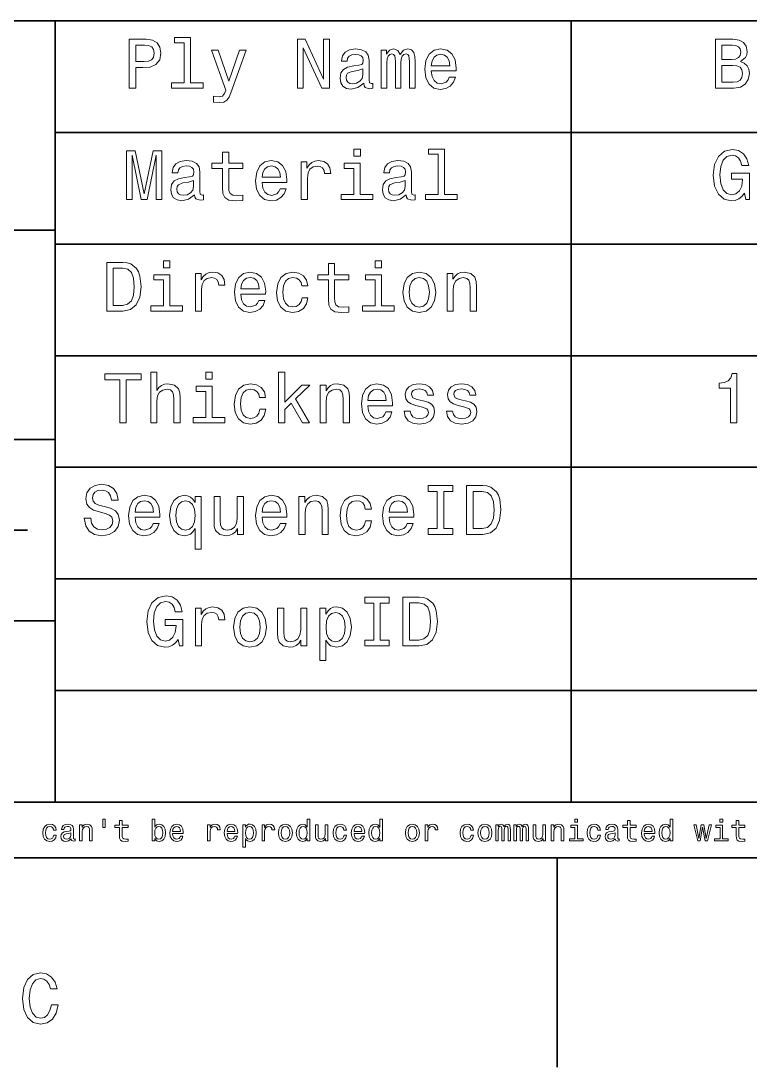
# Model space of a CAD drawing. Extents: x 0 to 1000, y 0 to 400.
# Drawn here: x 832.5 to 884.8, y 5 to 80 of the extents above; entities that cross this region are included whole.
import ezdxf

# ---------------------------------------------------------------- set-up
doc = ezdxf.new("R2010")
doc.units = 0

msp = doc.modelspace()

# ---------------------------------------------------------------- linework, layer by layer
at = {"color": 7, "lineweight": 35}
for p, q in [((790, 80), (980, 80)), ((835, 24), (835, 80)), ((872, 24), (872, 80)), ((835, 72), (955, 72)), ((790, 65), (835, 65)), ((835, 64), (955, 64)), ((835, 56), (955, 56)), ((790, 50), (835, 50)), ((835, 48), (955, 48)), ((812, 43.5), (833, 43.5)), ((835, 40), (955, 40)), ((790, 37), (835, 37)), ((835, 32), (955, 32)), ((790, 24), (955, 24)), ((20, 20), (980, 20)), ((790, 20), (980, 20)), ((871, 20), (871, 5))]:
    msp.add_line(p, q, dxfattribs=at)
at = {"color": 7, "lineweight": 13}
for points in [[(844.248535, 78.438042), (844.248535, 75.5634), (843.335693, 75.5634), (843.335693, 75.190201), (845.600159, 75.190201), (845.600159, 75.5634), (844.692322, 75.5634), (844.692322, 78.811241), (843.552612, 78.811241), (843.552612, 78.438042)], [(840.309814, 75.190201), (840.773743, 75.190201), (840.773743, 76.66787), (841.288147, 76.66787), (841.807617, 76.693085), (842.221191, 76.869598), (842.488464, 77.212532), (842.579224, 77.681557), (842.508606, 78.115273), (842.306885, 78.432999), (841.97406, 78.624641), (841.520142, 78.690201), (840.309814, 78.690201)], [(841.394104, 78.261528), (841.696655, 78.23127), (841.918579, 78.135445), (842.049683, 77.958931), (842.095093, 77.681557), (842.044678, 77.389046), (841.908508, 77.212532), (841.676514, 77.121758), (841.358765, 77.096542), (840.773743, 77.096542), (840.773743, 78.261528)], [(852.368164, 75.190201), (852.786743, 75.190201), (852.786743, 78.059799), (854.128235, 75.190201), (854.667847, 75.190201), (854.667847, 78.690201), (854.244202, 78.690201), (854.244202, 75.820602), (852.917847, 78.690201), (852.368164, 78.690201)], [(884.148438, 77.081413), (884.501465, 77.373917), (884.592224, 77.570602), (884.622498, 77.812683), (884.556946, 78.190918), (884.360229, 78.463257), (884.04248, 78.629684), (883.598694, 78.690201), (882.353027, 78.690201), (882.353027, 75.190201), (883.669312, 75.190201), (884.138306, 75.260803), (884.486328, 75.467575), (884.703186, 75.795387), (884.778809, 76.239189), (884.733459, 76.536743), (884.612366, 76.783859), (884.41571, 76.965416)], [(883.502869, 77.237755), (882.817017, 77.237755), (882.817017, 78.271614), (883.543213, 78.271614), (883.815552, 78.241356), (884.007202, 78.150574), (884.123169, 77.994232), (884.163574, 77.762245), (884.118164, 77.530258), (883.997131, 77.368874), (883.790344, 77.268013)], [(848.222595, 77.898415), (847.445984, 75.669304), (846.684448, 77.898415), (846.200256, 77.898415), (847.229065, 75.038902), (847.138306, 74.786743), (846.997131, 74.615273), (846.760071, 74.559799), (846.351562, 74.610229), (846.351562, 74.181557), (846.780273, 74.141212), (847.087891, 74.181557), (847.304749, 74.307632), (847.46106, 74.524498), (847.597229, 74.842216), (848.696655, 77.898415)], [(857.118835, 75.543228), (857.118835, 75.528099), (857.144104, 75.356628), (857.219727, 75.235588), (857.537476, 75.139771), (857.784546, 75.180115), (857.784546, 75.523056), (857.67865, 75.507927), (857.537476, 75.573486), (857.512207, 75.775215), (857.512207, 77.177231), (857.451721, 77.535301), (857.275208, 77.78746), (856.96759, 77.938759), (856.533875, 77.994232), (856.110229, 77.933716), (855.797546, 77.762245), (855.60083, 77.494957), (855.535278, 77.14193), (855.535278, 77.111671), (855.933716, 77.111671), (855.968994, 77.323486), (856.079956, 77.474785), (856.261536, 77.565559), (856.518738, 77.600861), (856.765869, 77.575645), (856.942383, 77.5), (857.048279, 77.368874), (857.083557, 77.187317), (857.063416, 76.975502), (856.982727, 76.869598), (856.780945, 76.81916), (856.40271, 76.778816), (855.968994, 76.688042), (855.661377, 76.526657), (855.479797, 76.274498), (855.424316, 75.901299), (855.474792, 75.568443), (855.631104, 75.321327), (855.883301, 75.164986), (856.231262, 75.109512), (856.700256, 75.215416)], [(858.369568, 75.190201), (858.778076, 75.190201), (858.778076, 77.000717), (858.803284, 77.273056), (858.878967, 77.469742), (858.994934, 77.585732), (859.14624, 77.631126), (859.267273, 77.590775), (859.347961, 77.489914), (859.388306, 77.318443), (859.403442, 77.091499), (859.403442, 75.190201), (859.786743, 75.190201), (859.786743, 77.000717), (859.811951, 77.268013), (859.887573, 77.464699), (860.008606, 77.585732), (860.159912, 77.631126), (860.280945, 77.590775), (860.361633, 77.489914), (860.412109, 77.091499), (860.412109, 75.190201), (860.820618, 75.190201), (860.820618, 77.061241), (860.795349, 77.44957), (860.714661, 77.747116), (860.553284, 77.928673), (860.291077, 77.994232), (859.983398, 77.893372), (859.746399, 77.600861), (859.559814, 77.888329), (859.247131, 77.994232), (858.959656, 77.893372), (858.762939, 77.610947), (858.762939, 77.898415), (858.369568, 77.898415)], [(861.970459, 76.415703), (863.745667, 76.415703), (863.750732, 76.622475), (863.670044, 77.202446), (863.44812, 77.636169), (863.095093, 77.898415), (862.626099, 77.994232), (862.167114, 77.893372), (861.814087, 77.610947), (861.587158, 77.152016), (861.50647, 76.546829), (861.582153, 75.926514), (861.809082, 75.472618), (862.157043, 75.190201), (862.610962, 75.094383), (863.004333, 75.159943), (863.327087, 75.331413), (863.564087, 75.603745), (863.700256, 75.966858), (863.261536, 75.966858), (863.170715, 75.765129), (863.039612, 75.613831), (862.666443, 75.492798), (862.378967, 75.548271), (862.162109, 75.724785), (862.020874, 76.012245), (861.970459, 76.400574)], [(861.970459, 76.788902), (862.02594, 77.136887), (862.162109, 77.394089), (862.368896, 77.55043), (862.641174, 77.605904), (862.908508, 77.55043), (863.115234, 77.394089), (863.241333, 77.136887), (863.286743, 76.788902)], [(857.06842, 76.138329), (857.007935, 75.876083), (856.846558, 75.674347), (856.604431, 75.543228), (856.306885, 75.497841), (856.115234, 75.523056), (855.979126, 75.603745), (855.893372, 75.744957), (855.868164, 75.941643), (855.888306, 76.118156), (855.968994, 76.244232), (856.291748, 76.385445), (856.700256, 76.445961), (857.06842, 76.567001)], [(883.613831, 75.608788), (882.817017, 75.608788), (882.817017, 76.814117), (883.56842, 76.814117), (883.886169, 76.778816), (884.113098, 76.672913), (884.249268, 76.491356), (884.294678, 76.229103), (884.249268, 75.951729), (884.123169, 75.760086), (883.911377, 75.644089)], [(840.113098, 67.190201), (840.501404, 67.190201), (840.501404, 70.367432), (841.157043, 67.190201), (841.590759, 67.190201), (842.241333, 70.367432), (842.241333, 67.190201), (842.634705, 67.190201), (842.634705, 70.690201), (842.01947, 70.690201), (841.373901, 67.603745), (840.733398, 70.690201), (840.113098, 70.690201)], [(846.997131, 69.429398), (846.997131, 68.072769), (847.027344, 67.634003), (847.168579, 67.331413), (847.450989, 67.1549), (847.930115, 67.094383), (848.45459, 67.119598), (848.45459, 67.502884), (848.071289, 67.472618), (847.723328, 67.51297), (847.536743, 67.639046), (847.456055, 67.850861), (847.440918, 68.148415), (847.440918, 69.429398), (848.45459, 69.429398), (848.45459, 69.807632), (847.440918, 69.807632), (847.440918, 70.599426), (846.997131, 70.599426), (846.997131, 69.807632), (846.23053, 69.807632), (846.23053, 69.429398)], [(856.881836, 70.811241), (856.412842, 70.811241), (856.412842, 70.306915), (856.881836, 70.306915)], [(862.464661, 70.438042), (862.464661, 67.5634), (861.55188, 67.5634), (861.55188, 67.190201), (863.816284, 67.190201), (863.816284, 67.5634), (862.908508, 67.5634), (862.908508, 70.811241), (861.768738, 70.811241), (861.768738, 70.438042)], [(884.440918, 67.659218), (884.526672, 67.190201), (884.778809, 67.190201), (884.778809, 69.081413), (883.502869, 69.081413), (883.502869, 68.65274), (884.289612, 68.65274), (884.289612, 68.622475), (884.229126, 68.158501), (884.067749, 67.815559), (883.820618, 67.598701), (883.512939, 67.528099), (883.170044, 67.618874), (882.90271, 67.891212), (882.731262, 68.340057), (882.670776, 68.95533), (882.726196, 69.565559), (882.897705, 70.014412), (883.170044, 70.286743), (883.538208, 70.382561), (883.790344, 70.33213), (883.997131, 70.190918), (884.148438, 69.953888), (884.234131, 69.636169), (884.733459, 69.636169), (884.602295, 70.120316), (884.355164, 70.483429), (884.007202, 70.70533), (883.56842, 70.786026), (882.99353, 70.659943), (882.559814, 70.291786), (882.28241, 69.711815), (882.186584, 68.940201), (882.28241, 68.163544), (882.559814, 67.583572), (882.968323, 67.215416), (883.482727, 67.094383), (883.770203, 67.134727), (884.027405, 67.235588), (884.249268, 67.412102)], [(844.974792, 67.543228), (844.974792, 67.528099), (845, 67.356628), (845.075623, 67.235588), (845.393372, 67.139771), (845.640503, 67.180115), (845.640503, 67.523056), (845.534546, 67.507927), (845.393372, 67.573486), (845.368164, 67.775215), (845.368164, 69.177231), (845.307617, 69.535301), (845.131104, 69.78746), (844.823486, 69.938759), (844.389771, 69.994232), (843.966125, 69.933716), (843.653442, 69.762245), (843.456787, 69.494957), (843.391174, 69.14193), (843.391174, 69.111671), (843.789612, 69.111671), (843.82489, 69.323486), (843.935852, 69.474785), (844.117432, 69.565559), (844.374634, 69.600861), (844.621765, 69.575645), (844.798279, 69.5), (844.904175, 69.368874), (844.939453, 69.187317), (844.919312, 68.975502), (844.838623, 68.869598), (844.636902, 68.81916), (844.258606, 68.778816), (843.82489, 68.688042), (843.517273, 68.526657), (843.335693, 68.274498), (843.280273, 67.901299), (843.330688, 67.568443), (843.487, 67.321327), (843.739197, 67.164986), (844.087158, 67.109512), (844.556213, 67.215416)], [(849.826355, 68.415703), (851.601562, 68.415703), (851.606628, 68.622475), (851.52594, 69.202446), (851.304016, 69.636169), (850.950989, 69.898415), (850.481995, 69.994232), (850.023071, 69.893372), (849.670044, 69.610947), (849.443054, 69.152016), (849.362366, 68.546829), (849.438049, 67.926514), (849.664978, 67.472618), (850.012939, 67.190201), (850.466858, 67.094383), (850.860229, 67.159943), (851.182983, 67.331413), (851.420044, 67.603745), (851.556213, 67.966858), (851.117432, 67.966858), (851.026672, 67.765129), (850.895508, 67.613831), (850.522339, 67.492798), (850.234863, 67.548271), (850.018005, 67.724785), (849.87677, 68.012245), (849.826355, 68.400574)], [(852.640503, 67.190201), (853.08429, 67.190201), (853.08429, 68.738472), (853.1297, 69.111671), (853.265869, 69.37896), (853.487732, 69.540344), (853.785278, 69.595818), (854.007202, 69.560516), (854.173645, 69.459656), (854.274475, 69.288185), (854.309814, 69.056198), (854.758606, 69.056198), (854.69812, 69.464699), (854.531677, 69.757202), (854.254333, 69.933716), (853.876099, 69.994232), (853.618835, 69.953888), (853.396973, 69.853027), (853.200256, 69.681557), (853.043945, 69.44957), (853.043945, 69.898415), (852.640503, 69.898415)], [(856.866699, 67.5634), (856.866699, 69.807632), (855.726929, 69.807632), (855.726929, 69.429398), (856.422913, 69.429398), (856.422913, 67.5634), (855.515137, 67.5634), (855.515137, 67.190201), (857.784546, 67.190201), (857.784546, 67.5634)], [(860.154907, 67.543228), (860.154907, 67.528099), (860.180115, 67.356628), (860.255737, 67.235588), (860.573486, 67.139771), (860.820618, 67.180115), (860.820618, 67.523056), (860.714661, 67.507927), (860.573486, 67.573486), (860.548279, 67.775215), (860.548279, 69.177231), (860.487732, 69.535301), (860.311218, 69.78746), (860.003601, 69.938759), (859.569885, 69.994232), (859.14624, 69.933716), (858.833557, 69.762245), (858.636902, 69.494957), (858.571289, 69.14193), (858.571289, 69.111671), (858.969727, 69.111671), (859.005005, 69.323486), (859.115967, 69.474785), (859.297546, 69.565559), (859.554749, 69.600861), (859.80188, 69.575645), (859.978394, 69.5), (860.08429, 69.368874), (860.119568, 69.187317), (860.099426, 68.975502), (860.018738, 68.869598), (859.817017, 68.81916), (859.438721, 68.778816), (859.005005, 68.688042), (858.697388, 68.526657), (858.515869, 68.274498), (858.460388, 67.901299), (858.510803, 67.568443), (858.667114, 67.321327), (858.919312, 67.164986), (859.267273, 67.109512), (859.736328, 67.215416)], [(849.826355, 68.788902), (849.881836, 69.136887), (850.018005, 69.394089), (850.224792, 69.55043), (850.497131, 69.605904), (850.764404, 69.55043), (850.971191, 69.394089), (851.097229, 69.136887), (851.142639, 68.788902)], [(844.924316, 68.138329), (844.863831, 67.876083), (844.702454, 67.674347), (844.460388, 67.543228), (844.162842, 67.497841), (843.971191, 67.523056), (843.835022, 67.603745), (843.749268, 67.744957), (843.72406, 67.941643), (843.744202, 68.118156), (843.82489, 68.244232), (844.147705, 68.385445), (844.556213, 68.445961), (844.924316, 68.567001)], [(860.104431, 68.138329), (860.043945, 67.876083), (859.882568, 67.674347), (859.640503, 67.543228), (859.342957, 67.497841), (859.151306, 67.523056), (859.015137, 67.603745), (858.929382, 67.744957), (858.904175, 67.941643), (858.924316, 68.118156), (859.005005, 68.244232), (859.32782, 68.385445), (859.736328, 68.445961), (860.104431, 68.567001)], [(839.85083, 62.690201), (838.685852, 62.690201), (838.685852, 59.190201), (839.85083, 59.190201), (840.400574, 59.301151), (840.809082, 59.63905), (841.061218, 60.188759), (841.152039, 60.940201), (841.07135, 61.706772), (840.970459, 62.009365), (840.829224, 62.251442), (840.420715, 62.57925), (840.153442, 62.659943)], [(839.815552, 62.271614), (840.198853, 62.195965), (840.46106, 61.963978), (840.617432, 61.55043), (840.667847, 60.940201), (840.612366, 60.350143), (840.456055, 59.9366), (840.188782, 59.68948), (839.815552, 59.608788), (839.154907, 59.608788), (839.154907, 62.271614)], [(843.219727, 62.811237), (842.750732, 62.811237), (842.750732, 62.306915), (843.219727, 62.306915)], [(854.587158, 61.429394), (854.587158, 60.072765), (854.617432, 59.634007), (854.758667, 59.331409), (855.041077, 59.1549), (855.520142, 59.094379), (856.044678, 59.119595), (856.044678, 59.50288), (855.661377, 59.472622), (855.313416, 59.512966), (855.12677, 59.63905), (855.046082, 59.850864), (855.031006, 60.148415), (855.031006, 61.429394), (856.044678, 61.429394), (856.044678, 61.807636), (855.031006, 61.807636), (855.031006, 62.599422), (854.587158, 62.599422), (854.587158, 61.807636), (853.820618, 61.807636), (853.820618, 61.429394)], [(858.399841, 62.811237), (857.930847, 62.811237), (857.930847, 62.306915), (858.399841, 62.306915)], [(843.20459, 59.5634), (843.20459, 61.807636), (842.064819, 61.807636), (842.064819, 61.429394), (842.760803, 61.429394), (842.760803, 59.5634), (841.853027, 59.5634), (841.853027, 59.190201), (844.122498, 59.190201), (844.122498, 59.5634)], [(845.050415, 59.190201), (845.494202, 59.190201), (845.494202, 60.738472), (845.539612, 61.111671), (845.675781, 61.37896), (845.897705, 61.540344), (846.195251, 61.595821), (846.417114, 61.560516), (846.583557, 61.459652), (846.684448, 61.288185), (846.719727, 61.056194), (847.168579, 61.056194), (847.108093, 61.464695), (846.94165, 61.757202), (846.664246, 61.933716), (846.286011, 61.994236), (846.028809, 61.953888), (845.806885, 61.853024), (845.610229, 61.681557), (845.453857, 61.449566), (845.453857, 61.898415), (845.050415, 61.898415)], [(848.30835, 60.415707), (850.083557, 60.415707), (850.088623, 60.622478), (850.007935, 61.20245), (849.786011, 61.636166), (849.432983, 61.898415), (848.963989, 61.994236), (848.505066, 61.893372), (848.152039, 61.61095), (847.925049, 61.152016), (847.84436, 60.546829), (847.920044, 59.926514), (848.146973, 59.472622), (848.494934, 59.190201), (848.948853, 59.094379), (849.342224, 59.159943), (849.664978, 59.331409), (849.902039, 59.603745), (850.038208, 59.966858), (849.599426, 59.966858), (849.508667, 59.765129), (849.377502, 59.613831), (849.004333, 59.492794), (848.716858, 59.548271), (848.5, 59.724785), (848.358765, 60.012245), (848.30835, 60.400574)], [(848.30835, 60.788902), (848.363831, 61.136887), (848.5, 61.394093), (848.706787, 61.55043), (848.979126, 61.605907), (849.246399, 61.55043), (849.453186, 61.394093), (849.579224, 61.136887), (849.624634, 60.788902)], [(852.680847, 61.000721), (853.119568, 61.000721), (853.028809, 61.404179), (852.811951, 61.721901), (852.47406, 61.918587), (852.035278, 61.994236), (851.551147, 61.893372), (851.182983, 61.61095), (850.950989, 61.152016), (850.8703, 60.536743), (850.945984, 59.926514), (851.172913, 59.472622), (851.530945, 59.190201), (852.020142, 59.094379), (852.453857, 59.170029), (852.791809, 59.381844), (853.023743, 59.714695), (853.124634, 60.158501), (852.700989, 60.158501), (852.625366, 59.87608), (852.484131, 59.664265), (852.28241, 59.533142), (852.035278, 59.492794), (851.727661, 59.558357), (851.505737, 59.760086), (851.369568, 60.087894), (851.324219, 60.551872), (851.369568, 61.005764), (851.510803, 61.333572), (851.737732, 61.535301), (852.035278, 61.605907), (852.297546, 61.560516), (852.494202, 61.444523), (852.625366, 61.25288)], [(858.384705, 59.5634), (858.384705, 61.807636), (857.244934, 61.807636), (857.244934, 61.429394), (857.940918, 61.429394), (857.940918, 59.5634), (857.033142, 59.5634), (857.033142, 59.190201), (859.302612, 59.190201), (859.302612, 59.5634)], [(859.932983, 60.541786), (860.013672, 59.926514), (860.245667, 59.472622), (860.613831, 59.190201), (861.108093, 59.094379), (861.597229, 59.190201), (861.965393, 59.467579), (862.197388, 59.921471), (862.283142, 60.541786), (862.197388, 61.157059), (861.965393, 61.615993), (861.597229, 61.893372), (861.108093, 61.994236), (860.613831, 61.893372), (860.245667, 61.61095), (860.013672, 61.157059)], [(860.386902, 60.546829), (860.432251, 61.000721), (860.573486, 61.328529), (860.800415, 61.530258), (861.108093, 61.600864), (861.410645, 61.530258), (861.637573, 61.333572), (861.778809, 61.000721), (861.829224, 60.546829), (861.778809, 60.087894), (861.637573, 59.755043), (861.410645, 59.553314), (861.108093, 59.487751), (860.800415, 59.553314), (860.573486, 59.755043), (860.432251, 60.087894)], [(863.100159, 59.190201), (863.543945, 59.190201), (863.543945, 60.753601), (863.589355, 61.111671), (863.735596, 61.373917), (863.962524, 61.535301), (864.265137, 61.595821), (864.507202, 61.545387), (864.658508, 61.409222), (864.734131, 61.182274), (864.759338, 60.879681), (864.759338, 59.190201), (865.203186, 59.190201), (865.203186, 60.970459), (865.182983, 61.328529), (865.092224, 61.62608), (864.794678, 61.898415), (864.330688, 61.994236), (864.073486, 61.958931), (863.856628, 61.863113), (863.670044, 61.701729), (863.523743, 61.484871), (863.523743, 61.898415), (863.100159, 61.898415)], [(841.847961, 51.190201), (842.291809, 51.190201), (842.291809, 52.753601), (842.337158, 53.111671), (842.483398, 53.373917), (842.710388, 53.535301), (843.012939, 53.595821), (843.255066, 53.545387), (843.406311, 53.409222), (843.481995, 53.182274), (843.507202, 52.879681), (843.507202, 51.190201), (843.950989, 51.190201), (843.950989, 52.970459), (843.930847, 53.328529), (843.840027, 53.62608), (843.54248, 53.898415), (843.078552, 53.994236), (842.826355, 53.958931), (842.609497, 53.863113), (842.427979, 53.711815), (842.291809, 53.505043), (842.291809, 54.811237), (841.847961, 54.811237)], [(846.255737, 54.811237), (845.786743, 54.811237), (845.786743, 54.306915), (846.255737, 54.306915)], [(851.016541, 51.190201), (851.460388, 51.190201), (851.460388, 52.143372), (851.924316, 52.592216), (852.721191, 51.190201), (853.220459, 51.190201), (852.226929, 52.899857), (853.245667, 53.898415), (852.685852, 53.898415), (851.460388, 52.677952), (851.460388, 54.811237), (851.016541, 54.811237)], [(839.623901, 51.190201), (840.087891, 51.190201), (840.087891, 54.266571), (841.146973, 54.266571), (841.146973, 54.690201), (838.559814, 54.690201), (838.559814, 54.266571), (839.623901, 54.266571)], [(883.427246, 51.190201), (883.886169, 51.190201), (883.886169, 54.715416), (883.543213, 54.715416), (883.452454, 54.40778), (883.270874, 54.201008), (882.99353, 54.079971), (882.610229, 54.039623), (882.610229, 53.681557), (883.427246, 53.681557)], [(846.240601, 51.5634), (846.240601, 53.807636), (845.10083, 53.807636), (845.10083, 53.429394), (845.796814, 53.429394), (845.796814, 51.5634), (844.889038, 51.5634), (844.889038, 51.190201), (847.158508, 51.190201), (847.158508, 51.5634)], [(849.644836, 53.000721), (850.083557, 53.000721), (849.992798, 53.404179), (849.77594, 53.721901), (849.438049, 53.918587), (848.999268, 53.994236), (848.515137, 53.893372), (848.146973, 53.61095), (847.914978, 53.152016), (847.83429, 52.536743), (847.909912, 51.926514), (848.136902, 51.472622), (848.494934, 51.190201), (848.984131, 51.094379), (849.417847, 51.170029), (849.755737, 51.381844), (849.987732, 51.714695), (850.088623, 52.158501), (849.664978, 52.158501), (849.589355, 51.87608), (849.44812, 51.664265), (849.246399, 51.533142), (848.999268, 51.492794), (848.69165, 51.558357), (848.469727, 51.760086), (848.333557, 52.087894), (848.288208, 52.551872), (848.333557, 53.005764), (848.474792, 53.333572), (848.701721, 53.535301), (848.999268, 53.605907), (849.261536, 53.560516), (849.458191, 53.444523), (849.589355, 53.25288)], [(853.992065, 51.190201), (854.435852, 51.190201), (854.435852, 52.753601), (854.481262, 53.111671), (854.627502, 53.373917), (854.854492, 53.535301), (855.157043, 53.595821), (855.399109, 53.545387), (855.550415, 53.409222), (855.626099, 53.182274), (855.651306, 52.879681), (855.651306, 51.190201), (856.095093, 51.190201), (856.095093, 52.970459), (856.074951, 53.328529), (855.984131, 53.62608), (855.686584, 53.898415), (855.222595, 53.994236), (854.965393, 53.958931), (854.748535, 53.863113), (854.561951, 53.701729), (854.41571, 53.484871), (854.41571, 53.898415), (853.992065, 53.898415)], [(857.416443, 52.415707), (859.19165, 52.415707), (859.196655, 52.622478), (859.115967, 53.20245), (858.894104, 53.636166), (858.541077, 53.898415), (858.072021, 53.994236), (857.613098, 53.893372), (857.260071, 53.61095), (857.033142, 53.152016), (856.952454, 52.546829), (857.028076, 51.926514), (857.255066, 51.472622), (857.603027, 51.190201), (858.056885, 51.094379), (858.450256, 51.159943), (858.773071, 51.331409), (859.010071, 51.603745), (859.14624, 51.966858), (858.707458, 51.966858), (858.616699, 51.765129), (858.485596, 51.613831), (858.112366, 51.492794), (857.824951, 51.548271), (857.608093, 51.724785), (857.466858, 52.012245), (857.416443, 52.400574)], [(857.416443, 52.788902), (857.471924, 53.136887), (857.608093, 53.394093), (857.814819, 53.55043), (858.087158, 53.605907), (858.354492, 53.55043), (858.561218, 53.394093), (858.687317, 53.136887), (858.732727, 52.788902)], [(861.390503, 52.76873), (860.961792, 52.869595), (860.644104, 52.985588), (860.538208, 53.222622), (860.56842, 53.38905), (860.674316, 53.510086), (860.845825, 53.585735), (861.092957, 53.615993), (861.329956, 53.585735), (861.516541, 53.494957), (861.637573, 53.358788), (861.688049, 53.177231), (862.121765, 53.177231), (862.121765, 53.187321), (862.046082, 53.515129), (861.839355, 53.772335), (861.516541, 53.933716), (861.092957, 53.994236), (860.664246, 53.933716), (860.351562, 53.767288), (860.154907, 53.520172), (860.09436, 53.207493), (860.139771, 52.9049), (860.281006, 52.693081), (860.512939, 52.541786), (860.85083, 52.435879), (861.345093, 52.314842), (861.647705, 52.188759), (861.728394, 52.087894), (861.758667, 51.9366), (861.713257, 51.75), (861.592224, 51.608788), (861.395508, 51.518009), (861.133301, 51.487751), (860.855896, 51.518009), (860.654175, 51.623917), (860.518005, 51.795387), (860.462524, 52.032421), (860.033875, 52.032421), (860.104492, 51.628963), (860.311218, 51.336456), (860.639038, 51.159943), (861.092957, 51.094379), (861.567017, 51.159943), (861.914978, 51.336456), (862.12677, 51.618874), (862.202454, 51.98703), (862.146973, 52.304752), (861.990601, 52.521614), (861.733398, 52.662823)], [(864.426514, 52.76873), (863.997803, 52.869595), (863.680115, 52.985588), (863.574219, 53.222622), (863.604492, 53.38905), (863.710388, 53.510086), (863.881836, 53.585735), (864.128967, 53.615993), (864.365967, 53.585735), (864.552612, 53.494957), (864.673645, 53.358788), (864.72406, 53.177231), (865.157776, 53.177231), (865.157776, 53.187321), (865.082153, 53.515129), (864.875366, 53.772335), (864.552612, 53.933716), (864.128967, 53.994236), (863.700256, 53.933716), (863.387573, 53.767288), (863.190918, 53.520172), (863.130371, 53.207493), (863.175781, 52.9049), (863.317017, 52.693081), (863.549011, 52.541786), (863.886902, 52.435879), (864.381104, 52.314842), (864.683716, 52.188759), (864.764404, 52.087894), (864.794678, 51.9366), (864.749268, 51.75), (864.628235, 51.608788), (864.43158, 51.518009), (864.169312, 51.487751), (863.891907, 51.518009), (863.690186, 51.623917), (863.554016, 51.795387), (863.498535, 52.032421), (863.069885, 52.032421), (863.140503, 51.628963), (863.347229, 51.336456), (863.675049, 51.159943), (864.128967, 51.094379), (864.603027, 51.159943), (864.950989, 51.336456), (865.162842, 51.618874), (865.238464, 51.98703), (865.182983, 52.304752), (865.026672, 52.521614), (864.76947, 52.662823)], [(837.541077, 44.3451), (837.082153, 44.3451), (837.182983, 43.810516), (837.435181, 43.417145), (837.823486, 43.180115), (838.347961, 43.094379), (838.867432, 43.175072), (839.255737, 43.396973), (839.502869, 43.744957), (839.593689, 44.203888), (839.518005, 44.617435), (839.306213, 44.884724), (838.963257, 45.061237), (838.504333, 45.192364), (838.110962, 45.288185), (837.85376, 45.399136), (837.70752, 45.560516), (837.662109, 45.812679), (837.70752, 46.039623), (837.838623, 46.211094), (838.040344, 46.327087), (838.317749, 46.367435), (838.600159, 46.317001), (838.822021, 46.180836), (838.968323, 45.953888), (839.038879, 45.646252), (839.497864, 45.646252), (839.497864, 45.656338), (839.417175, 46.130402), (839.180115, 46.483429), (838.806946, 46.70533), (838.302612, 46.780979), (837.848694, 46.70533), (837.495667, 46.493515), (837.268738, 46.165707), (837.188049, 45.742073), (837.253601, 45.363831), (837.445251, 45.106628), (837.747864, 44.935158), (838.161377, 44.804035), (838.569885, 44.688038), (838.877502, 44.577087), (839.064148, 44.415707), (839.1297, 44.153458), (839.069153, 43.886166), (838.912842, 43.684437), (838.675781, 43.558357), (838.368164, 43.518009), (838.025208, 43.573486), (837.762939, 43.734871), (837.596558, 43.997116)], [(862.394104, 43.613831), (861.748535, 43.613831), (861.748535, 43.190201), (863.503601, 43.190201), (863.503601, 43.613831), (862.858093, 43.613831), (862.858093, 46.266571), (863.503601, 46.266571), (863.503601, 46.690201), (861.748535, 46.690201), (861.748535, 46.266571), (862.394104, 46.266571)], [(865.657043, 46.690201), (864.492065, 46.690201), (864.492065, 43.190201), (865.657043, 43.190201), (866.206787, 43.301151), (866.615295, 43.63905), (866.867432, 44.188759), (866.958191, 44.940201), (866.877502, 45.706772), (866.776672, 46.009365), (866.635437, 46.251442), (866.226929, 46.57925), (865.959656, 46.659943)], [(840.718323, 44.415707), (842.49353, 44.415707), (842.498535, 44.622478), (842.417847, 45.20245), (842.195984, 45.636166), (841.842957, 45.898415), (841.373901, 45.994236), (840.914978, 45.893372), (840.561951, 45.61095), (840.335022, 45.152016), (840.254333, 44.546829), (840.329956, 43.926514), (840.556946, 43.472622), (840.904907, 43.190201), (841.358765, 43.094379), (841.752136, 43.159943), (842.074951, 43.331409), (842.311951, 43.603745), (842.44812, 43.966858), (842.009338, 43.966858), (841.918579, 43.765129), (841.787476, 43.613831), (841.414246, 43.492794), (841.126831, 43.548271), (840.909973, 43.724785), (840.768738, 44.012245), (840.718323, 44.400574)], [(845.030273, 45.479828), (844.873901, 45.706772), (844.697388, 45.868156), (844.490662, 45.958931), (844.253601, 45.994236), (843.824951, 45.893372), (843.492065, 45.61095), (843.275208, 45.157059), (843.199585, 44.546829), (843.275208, 43.931557), (843.492065, 43.477665), (843.824951, 43.190201), (844.253601, 43.094379), (844.490662, 43.124638), (844.692383, 43.210373), (844.868896, 43.366714), (845.030273, 43.603745), (845.030273, 42.141209), (845.47406, 42.141209), (845.47406, 45.898415), (845.030273, 45.898415)], [(848.489929, 45.898415), (848.046082, 45.898415), (848.046082, 44.335014), (847.995667, 43.971901), (847.849426, 43.709652), (847.622498, 43.548271), (847.324951, 43.497837), (847.087891, 43.538185), (846.936584, 43.659222), (846.850891, 43.865993), (846.830688, 44.158501), (846.830688, 45.898415), (846.386902, 45.898415), (846.386902, 44.118156), (846.402039, 43.760086), (846.497864, 43.462536), (846.790344, 43.190201), (847.259338, 43.094379), (847.511536, 43.129681), (847.728394, 43.220459), (847.914978, 43.376801), (848.066284, 43.603745), (848.066284, 43.190201), (848.489929, 43.190201)], [(849.826355, 44.415707), (851.601562, 44.415707), (851.606628, 44.622478), (851.52594, 45.20245), (851.304016, 45.636166), (850.950989, 45.898415), (850.481995, 45.994236), (850.023071, 45.893372), (849.670044, 45.61095), (849.443115, 45.152016), (849.362366, 44.546829), (849.438049, 43.926514), (849.664978, 43.472622), (850.012939, 43.190201), (850.466858, 43.094379), (850.860229, 43.159943), (851.182983, 43.331409), (851.420044, 43.603745), (851.556213, 43.966858), (851.117432, 43.966858), (851.026672, 43.765129), (850.895508, 43.613831), (850.522339, 43.492794), (850.234863, 43.548271), (850.018005, 43.724785), (849.876831, 44.012245), (849.826355, 44.400574)], [(852.47406, 43.190201), (852.917847, 43.190201), (852.917847, 44.753601), (852.963257, 45.111671), (853.109497, 45.373917), (853.336426, 45.535301), (853.639038, 45.595821), (853.881104, 45.545387), (854.03241, 45.409222), (854.108093, 45.182274), (854.133301, 44.879681), (854.133301, 43.190201), (854.577087, 43.190201), (854.577087, 44.970459), (854.556946, 45.328529), (854.466125, 45.62608), (854.168579, 45.898415), (853.70459, 45.994236), (853.447388, 45.958931), (853.23053, 45.863113), (853.043945, 45.701729), (852.897705, 45.484871), (852.897705, 45.898415), (852.47406, 45.898415)], [(857.234863, 45.000721), (857.673645, 45.000721), (857.582825, 45.404179), (857.365967, 45.721901), (857.028076, 45.918587), (856.589355, 45.994236), (856.105164, 45.893372), (855.737061, 45.61095), (855.505066, 45.152016), (855.424377, 44.536743), (855.5, 43.926514), (855.726929, 43.472622), (856.085022, 43.190201), (856.574219, 43.094379), (857.007935, 43.170029), (857.345825, 43.381844), (857.57782, 43.714695), (857.67865, 44.158501), (857.255066, 44.158501), (857.179382, 43.87608), (857.038208, 43.664265), (856.836426, 43.533142), (856.589355, 43.492794), (856.281677, 43.558357), (856.059814, 43.760086), (855.923645, 44.087894), (855.878235, 44.551872), (855.923645, 45.005764), (856.064819, 45.333572), (856.291809, 45.535301), (856.589355, 45.605907), (856.851562, 45.560516), (857.048279, 45.444523), (857.179382, 45.25288)], [(858.934448, 44.415707), (860.709656, 44.415707), (860.714722, 44.622478), (860.634033, 45.20245), (860.412109, 45.636166), (860.059082, 45.898415), (859.590088, 45.994236), (859.131104, 45.893372), (858.778076, 45.61095), (858.551147, 45.152016), (858.470459, 44.546829), (858.546143, 43.926514), (858.773071, 43.472622), (859.121033, 43.190201), (859.574951, 43.094379), (859.968323, 43.159943), (860.291077, 43.331409), (860.528076, 43.603745), (860.664246, 43.966858), (860.225525, 43.966858), (860.134705, 43.765129), (860.003601, 43.613831), (859.630432, 43.492794), (859.342957, 43.548271), (859.126099, 43.724785), (858.984863, 44.012245), (858.934448, 44.400574)], [(865.621765, 46.271614), (866.005066, 46.195965), (866.267273, 45.963978), (866.423645, 45.55043), (866.47406, 44.940201), (866.418579, 44.350143), (866.262268, 43.9366), (865.994934, 43.68948), (865.621765, 43.608788), (864.961121, 43.608788), (864.961121, 46.271614)], [(840.718323, 44.788902), (840.773804, 45.136887), (840.909973, 45.394093), (841.116699, 45.55043), (841.389038, 45.605907), (841.656311, 45.55043), (841.863098, 45.394093), (841.989197, 45.136887), (842.034607, 44.788902)], [(843.653442, 44.546829), (843.698853, 44.995678), (843.840088, 45.323486), (844.05188, 45.525215), (844.329224, 45.595821), (844.621765, 45.525215), (844.843689, 45.328529), (844.974792, 45.000721), (845.025208, 44.546829), (844.974792, 44.087894), (844.843689, 43.760086), (844.621765, 43.558357), (844.329224, 43.492794), (844.05188, 43.558357), (843.840088, 43.760086), (843.698853, 44.092937)], [(849.826355, 44.788902), (849.881836, 45.136887), (850.018005, 45.394093), (850.224792, 45.55043), (850.497131, 45.605907), (850.764404, 45.55043), (850.971191, 45.394093), (851.09729, 45.136887), (851.142639, 44.788902)], [(858.934448, 44.788902), (858.989929, 45.136887), (859.126099, 45.394093), (859.332886, 45.55043), (859.605164, 45.605907), (859.872498, 45.55043), (860.079224, 45.394093), (860.205322, 45.136887), (860.250732, 44.788902)], [(843.814819, 35.659222), (843.900574, 35.190201), (844.15271, 35.190201), (844.15271, 37.081409), (842.87677, 37.081409), (842.87677, 36.652737), (843.663513, 36.652737), (843.663513, 36.622478), (843.603027, 36.158501), (843.44165, 35.815559), (843.194519, 35.598701), (842.886841, 35.528095), (842.543945, 35.618874), (842.276611, 35.891209), (842.105164, 36.340057), (842.044678, 36.95533), (842.100098, 37.565559), (842.271606, 38.014408), (842.543945, 38.286743), (842.912109, 38.382565), (843.164246, 38.33213), (843.371033, 38.190922), (843.522339, 37.953888), (843.608032, 37.636166), (844.107361, 37.636166), (843.976196, 38.120316), (843.729065, 38.483429), (843.381104, 38.70533), (842.942322, 38.786022), (842.367432, 38.659943), (841.933716, 38.291786), (841.656311, 37.711815), (841.560486, 36.940201), (841.656311, 36.163544), (841.933716, 35.583572), (842.342224, 35.215416), (842.856628, 35.094379), (843.144104, 35.134724), (843.401306, 35.235588), (843.623169, 35.412102)], [(857.840027, 35.613831), (857.194519, 35.613831), (857.194519, 35.190201), (858.949524, 35.190201), (858.949524, 35.613831), (858.304016, 35.613831), (858.304016, 38.266571), (858.949524, 38.266571), (858.949524, 38.690201), (857.194519, 38.690201), (857.194519, 38.266571), (857.840027, 38.266571)], [(861.103027, 38.690201), (859.938049, 38.690201), (859.938049, 35.190201), (861.103027, 35.190201), (861.65271, 35.301151), (862.061218, 35.63905), (862.313354, 36.188759), (862.404175, 36.940201), (862.323486, 37.706772), (862.222595, 38.009365), (862.081421, 38.251442), (861.672913, 38.57925), (861.405579, 38.659943)], [(861.067688, 38.271614), (861.450989, 38.195965), (861.713257, 37.963978), (861.869568, 37.55043), (861.919983, 36.940201), (861.864563, 36.350143), (861.708191, 35.9366), (861.440918, 35.68948), (861.067688, 35.608788), (860.407043, 35.608788), (860.407043, 38.271614)], [(845.050415, 35.190201), (845.494202, 35.190201), (845.494202, 36.738472), (845.539612, 37.111671), (845.675781, 37.37896), (845.897705, 37.540344), (846.195251, 37.595821), (846.417114, 37.560516), (846.583557, 37.459652), (846.684448, 37.288185), (846.719727, 37.056194), (847.168579, 37.056194), (847.108032, 37.464695), (846.94165, 37.757202), (846.664246, 37.933716), (846.286011, 37.994236), (846.028809, 37.953888), (845.806885, 37.853024), (845.610229, 37.681557), (845.453857, 37.449566), (845.453857, 37.898415), (845.050415, 37.898415)], [(847.788879, 36.541786), (847.869568, 35.926514), (848.101562, 35.472622), (848.469727, 35.190201), (848.963989, 35.094379), (849.453125, 35.190201), (849.821289, 35.467579), (850.053284, 35.921471), (850.139038, 36.541786), (850.053284, 37.157059), (849.821289, 37.615993), (849.453125, 37.893372), (848.963989, 37.994236), (848.469727, 37.893372), (848.101562, 37.61095), (847.869568, 37.157059)], [(848.242798, 36.546829), (848.288147, 37.000721), (848.429382, 37.328529), (848.656311, 37.530258), (848.963989, 37.600864), (849.266541, 37.530258), (849.493469, 37.333572), (849.634705, 37.000721), (849.68512, 36.546829), (849.634705, 36.087894), (849.493469, 35.755043), (849.266541, 35.553314), (848.963989, 35.487751), (848.656311, 35.553314), (848.429382, 35.755043), (848.288147, 36.087894)], [(853.043945, 37.898415), (852.600098, 37.898415), (852.600098, 36.335014), (852.549683, 35.971901), (852.403442, 35.709652), (852.176514, 35.548271), (851.878967, 35.497837), (851.641907, 35.538185), (851.490601, 35.659222), (851.404907, 35.865993), (851.384705, 36.158501), (851.384705, 37.898415), (850.940918, 37.898415), (850.940918, 36.118156), (850.956055, 35.760086), (851.05188, 35.462536), (851.34436, 35.190201), (851.813354, 35.094379), (852.065552, 35.129681), (852.28241, 35.220459), (852.468994, 35.376801), (852.6203, 35.603745), (852.6203, 35.190201), (853.043945, 35.190201)], [(854.410645, 37.479828), (854.410645, 37.898415), (853.966858, 37.898415), (853.966858, 34.141209), (854.410645, 34.141209), (854.410645, 35.603745), (854.566956, 35.366714), (854.743469, 35.210373), (855.187317, 35.094379), (855.610962, 35.190201), (855.943787, 35.477665), (856.160645, 35.931557), (856.241333, 36.546829), (856.160645, 37.157059), (855.943787, 37.61095), (855.610962, 37.893372), (855.187317, 37.994236), (854.945251, 37.963978), (854.738464, 37.868156), (854.561951, 37.706772)], [(855.111633, 35.492794), (854.814087, 35.558357), (854.597229, 35.760086), (854.46106, 36.087894), (854.41571, 36.546829), (854.46106, 37.000721), (854.597229, 37.328529), (854.814087, 37.525215), (855.111633, 37.595821), (855.383972, 37.525215), (855.60083, 37.323486), (855.737, 36.995678), (855.787476, 36.546829), (855.737, 36.092937), (855.60083, 35.760086), (855.383972, 35.558357)], [(838.420715, 22.768372), (838.420715, 22.180475), (838.565552, 22.180475), (838.565552, 22.768372)], [(839.60083, 22.17399), (839.60083, 21.592579), (839.613831, 21.404537), (839.674316, 21.274855), (839.795349, 21.199207), (840.000732, 21.173269), (840.225464, 21.184076), (840.225464, 21.348343), (840.061218, 21.335373), (839.912109, 21.352665), (839.832092, 21.4067), (839.797546, 21.497478), (839.791077, 21.625), (839.791077, 22.17399), (840.225464, 22.17399), (840.225464, 22.336094), (839.791077, 22.336094), (839.791077, 22.675432), (839.60083, 22.675432), (839.60083, 22.336094), (839.272339, 22.336094), (839.272339, 22.17399)], [(842.127502, 21.393732), (842.268005, 21.227304), (842.460388, 21.173269), (842.641907, 21.214336), (842.786743, 21.337536), (842.877502, 21.534222), (842.912109, 21.795748), (842.877502, 22.057276), (842.784546, 22.251801), (842.641907, 22.372837), (842.460388, 22.416065), (842.270142, 22.359869), (842.192322, 22.290705), (842.127502, 22.197765), (842.127502, 22.766211), (841.937317, 22.766211), (841.937317, 21.214336), (842.127502, 21.214336)], [(853.070557, 21.393732), (853.070557, 21.214336), (853.260803, 21.214336), (853.260803, 22.766211), (853.072754, 22.766211), (853.072754, 22.197765), (852.927917, 22.36203), (852.839294, 22.400936), (852.737732, 22.416065), (852.554016, 22.372837), (852.411377, 22.251801), (852.31842, 22.057276), (852.286011, 21.795748), (852.31842, 21.534222), (852.411377, 21.337536), (852.554016, 21.214336), (852.737732, 21.173269), (852.839294, 21.1884), (852.930115, 21.227304)], [(858.275208, 21.393732), (858.275208, 21.214336), (858.465393, 21.214336), (858.465393, 22.766211), (858.277344, 22.766211), (858.277344, 22.197765), (858.132568, 22.36203), (858.043945, 22.400936), (857.942322, 22.416065), (857.758606, 22.372837), (857.615967, 22.251801), (857.52301, 22.057276), (857.490601, 21.795748), (857.52301, 21.534222), (857.615967, 21.337536), (857.758606, 21.214336), (857.942322, 21.173269), (858.043945, 21.1884), (858.134705, 21.227304)], [(872.462524, 22.766211), (872.261536, 22.766211), (872.261536, 22.550072), (872.462524, 22.550072)], [(876.033142, 22.17399), (876.033142, 21.592579), (876.046143, 21.404537), (876.106628, 21.274855), (876.227661, 21.199207), (876.432983, 21.173269), (876.657776, 21.184076), (876.657776, 21.348343), (876.49353, 21.335373), (876.34436, 21.352665), (876.264404, 21.4067), (876.229858, 21.497478), (876.223328, 21.625), (876.223328, 22.17399), (876.657776, 22.17399), (876.657776, 22.336094), (876.223328, 22.336094), (876.223328, 22.675432), (876.033142, 22.675432), (876.033142, 22.336094), (875.70459, 22.336094), (875.70459, 22.17399)], [(879.093689, 21.393732), (879.093689, 21.214336), (879.283875, 21.214336), (879.283875, 22.766211), (879.095825, 22.766211), (879.095825, 22.197765), (878.95105, 22.36203), (878.862427, 22.400936), (878.760803, 22.416065), (878.577087, 22.372837), (878.434448, 22.251801), (878.341492, 22.057276), (878.309082, 21.795748), (878.341492, 21.534222), (878.434448, 21.337536), (878.577087, 21.214336), (878.760803, 21.173269), (878.862427, 21.1884), (878.953186, 21.227304)], [(882.871765, 22.766211), (882.670776, 22.766211), (882.670776, 22.550072), (882.871765, 22.550072)], [(883.840088, 22.17399), (883.840088, 21.592579), (883.853027, 21.404537), (883.913574, 21.274855), (884.034607, 21.199207), (884.239929, 21.173269), (884.464722, 21.184076), (884.464722, 21.348343), (884.300476, 21.335373), (884.151306, 21.352665), (884.07135, 21.4067), (884.036743, 21.497478), (884.030273, 21.625), (884.030273, 22.17399), (884.464722, 22.17399), (884.464722, 22.336094), (884.030273, 22.336094), (884.030273, 22.675432), (883.840088, 22.675432), (883.840088, 22.336094), (883.511536, 22.336094), (883.511536, 22.17399)], [(834.880371, 21.990273), (835.06842, 21.990273), (835.029541, 22.163183), (834.936584, 22.299351), (834.791748, 22.383644), (834.60376, 22.416065), (834.39624, 22.372837), (834.238464, 22.251801), (834.139038, 22.055115), (834.104492, 21.791426), (834.136902, 21.529898), (834.234131, 21.335373), (834.387573, 21.214336), (834.597229, 21.173269), (834.783142, 21.20569), (834.927979, 21.296469), (835.027344, 21.439119), (835.070618, 21.629322), (834.889038, 21.629322), (834.856628, 21.508284), (834.796082, 21.417507), (834.709656, 21.361311), (834.60376, 21.344019), (834.471924, 21.372118), (834.37677, 21.458572), (834.31842, 21.599062), (834.299011, 21.797911), (834.31842, 21.992434), (834.378967, 22.132925), (834.476196, 22.219379), (834.60376, 22.24964), (834.716125, 22.230186), (834.800415, 22.180475), (834.856628, 22.098343)], [(836.131836, 21.365633), (836.131836, 21.35915), (836.142639, 21.285662), (836.175049, 21.233789), (836.311218, 21.192722), (836.417114, 21.210014), (836.417114, 21.356987), (836.371765, 21.350504), (836.311218, 21.378601), (836.300415, 21.465057), (836.300415, 22.065922), (836.274475, 22.219379), (836.198853, 22.32745), (836.067017, 22.39229), (835.881104, 22.416065), (835.699585, 22.390129), (835.565552, 22.316643), (835.481262, 22.202089), (835.453186, 22.050793), (835.453186, 22.037823), (835.623901, 22.037823), (835.639038, 22.128601), (835.686584, 22.193443), (835.764404, 22.232347), (835.874634, 22.247478), (835.98053, 22.236671), (836.056213, 22.20425), (836.101562, 22.148054), (836.116699, 22.070244), (836.108032, 21.979465), (836.073486, 21.934076), (835.987, 21.912464), (835.824951, 21.895172), (835.639038, 21.856268), (835.507202, 21.787104), (835.429382, 21.679033), (835.40564, 21.519091), (835.427246, 21.37644), (835.494202, 21.270533), (835.602295, 21.203529), (835.751465, 21.179754), (835.952454, 21.225143)], [(836.110229, 21.620676), (836.08429, 21.508284), (836.015137, 21.421829), (835.911377, 21.365633), (835.783875, 21.34618), (835.701721, 21.356987), (835.643372, 21.391569), (835.606628, 21.452089), (835.595825, 21.536383), (835.604431, 21.61203), (835.639038, 21.666065), (835.777344, 21.726583), (835.952454, 21.752522), (836.110229, 21.804394)], [(836.74353, 21.214336), (836.933716, 21.214336), (836.933716, 21.884365), (836.953186, 22.037823), (837.015869, 22.150215), (837.113098, 22.219379), (837.242798, 22.245316), (837.346558, 22.223701), (837.411377, 22.165344), (837.443787, 22.068083), (837.45459, 21.9384), (837.45459, 21.214336), (837.644775, 21.214336), (837.644775, 21.977304), (837.636169, 22.130762), (837.597229, 22.258286), (837.469727, 22.375), (837.270874, 22.416065), (837.160645, 22.400936), (837.067688, 22.359869), (836.987732, 22.290705), (836.925049, 22.197765), (836.925049, 22.375), (836.74353, 22.375)], [(842.71759, 21.795748), (842.695923, 21.601225), (842.637573, 21.458572), (842.544678, 21.372118), (842.427917, 21.344019), (842.300415, 21.372118), (842.207458, 21.458572), (842.149109, 21.599062), (842.129639, 21.795748), (842.149109, 21.990273), (842.207458, 22.130762), (842.300415, 22.215057), (842.427917, 22.245316), (842.544678, 22.215057), (842.637573, 22.128601), (842.695923, 21.988111)], [(843.41571, 21.739553), (844.176514, 21.739553), (844.17865, 21.828169), (844.144104, 22.076729), (844.04895, 22.262608), (843.897705, 22.375), (843.696655, 22.416065), (843.5, 22.372837), (843.348694, 22.251801), (843.251404, 22.055115), (843.216858, 21.795748), (843.249268, 21.529898), (843.346558, 21.335373), (843.495667, 21.214336), (843.690186, 21.173269), (843.858765, 21.201368), (843.99707, 21.274855), (844.098694, 21.391569), (844.157043, 21.54719), (843.968994, 21.54719), (843.930115, 21.460733), (843.873901, 21.395893), (843.713989, 21.344019), (843.590759, 21.367794), (843.497803, 21.443443), (843.437317, 21.566643), (843.41571, 21.733068)], [(843.41571, 21.899494), (843.439453, 22.04863), (843.497803, 22.158861), (843.586426, 22.225864), (843.703125, 22.24964), (843.817688, 22.225864), (843.906311, 22.158861), (843.960327, 22.04863), (843.979797, 21.899494)], [(845.922913, 21.214336), (846.113098, 21.214336), (846.113098, 21.877882), (846.132568, 22.037823), (846.190918, 22.152376), (846.286011, 22.22154), (846.413513, 22.245316), (846.508606, 22.230186), (846.579956, 22.186958), (846.623169, 22.113472), (846.638306, 22.014048), (846.830688, 22.014048), (846.804749, 22.189121), (846.733398, 22.31448), (846.614502, 22.390129), (846.452454, 22.416065), (846.342224, 22.398775), (846.24707, 22.355547), (846.162781, 22.282061), (846.095825, 22.182636), (846.095825, 22.375), (845.922913, 22.375)], [(847.319153, 21.739553), (848.079956, 21.739553), (848.082092, 21.828169), (848.047546, 22.076729), (847.952454, 22.262608), (847.801147, 22.375), (847.600098, 22.416065), (847.403442, 22.372837), (847.252136, 22.251801), (847.154907, 22.055115), (847.1203, 21.795748), (847.15271, 21.529898), (847.25, 21.335373), (847.399109, 21.214336), (847.593628, 21.173269), (847.762207, 21.201368), (847.900574, 21.274855), (848.002136, 21.391569), (848.060486, 21.54719), (847.872437, 21.54719), (847.833557, 21.460733), (847.777344, 21.395893), (847.617432, 21.344019), (847.494202, 21.367794), (847.401245, 21.443443), (847.340759, 21.566643), (847.319153, 21.733068)], [(847.319153, 21.899494), (847.342896, 22.04863), (847.401245, 22.158861), (847.489868, 22.225864), (847.606628, 22.24964), (847.721191, 22.225864), (847.809753, 22.158861), (847.863831, 22.04863), (847.88324, 21.899494)], [(848.63324, 22.195604), (848.63324, 22.375), (848.443054, 22.375), (848.443054, 20.764769), (848.63324, 20.764769), (848.63324, 21.391569), (848.700256, 21.289986), (848.77594, 21.222982), (848.966125, 21.173269), (849.147644, 21.214336), (849.290344, 21.337536), (849.38324, 21.532061), (849.417847, 21.795748), (849.38324, 22.057276), (849.290344, 22.251801), (849.147644, 22.372837), (848.966125, 22.416065), (848.862366, 22.403097), (848.773743, 22.36203), (848.69812, 22.292866)], [(848.933716, 21.344019), (848.806152, 21.372118), (848.713257, 21.458572), (848.654907, 21.599062), (848.635437, 21.795748), (848.654907, 21.990273), (848.713257, 22.130762), (848.806152, 22.215057), (848.933716, 22.245316), (849.050415, 22.215057), (849.143372, 22.128601), (849.201721, 21.988111), (849.223328, 21.795748), (849.201721, 21.601225), (849.143372, 21.458572), (849.050415, 21.372118)], [(849.826355, 21.214336), (850.016541, 21.214336), (850.016541, 21.877882), (850.036011, 22.037823), (850.09436, 22.152376), (850.189453, 22.22154), (850.316956, 22.245316), (850.412109, 22.230186), (850.483398, 22.186958), (850.526611, 22.113472), (850.541748, 22.014048), (850.734131, 22.014048), (850.708191, 22.189121), (850.636841, 22.31448), (850.518005, 22.390129), (850.355896, 22.416065), (850.245667, 22.398775), (850.150574, 22.355547), (850.066284, 22.282061), (849.999268, 22.182636), (849.999268, 22.375), (849.826355, 22.375)], [(851, 21.793587), (851.034546, 21.529898), (851.133972, 21.335373), (851.291748, 21.214336), (851.503601, 21.173269), (851.713257, 21.214336), (851.871033, 21.333212), (851.970459, 21.527737), (852.007202, 21.793587), (851.970459, 22.057276), (851.871033, 22.253962), (851.713257, 22.372837), (851.503601, 22.416065), (851.291748, 22.372837), (851.133972, 22.251801), (851.034546, 22.057276)], [(851.194519, 21.795748), (851.213928, 21.990273), (851.274475, 22.130762), (851.371704, 22.217218), (851.503601, 22.247478), (851.63324, 22.217218), (851.73053, 22.132925), (851.791016, 21.990273), (851.812683, 21.795748), (851.791016, 21.599062), (851.73053, 21.456411), (851.63324, 21.369955), (851.503601, 21.341858), (851.371704, 21.369955), (851.274475, 21.456411), (851.213928, 21.599062)], [(852.770142, 22.245316), (852.895508, 22.215057), (852.990601, 22.130762), (853.046814, 21.990273), (853.06842, 21.795748), (853.046814, 21.599062), (852.990601, 21.458572), (852.895508, 21.372118), (852.770142, 21.344019), (852.651245, 21.372118), (852.560486, 21.458572), (852.5, 21.601225), (852.48053, 21.795748), (852.5, 21.988111), (852.560486, 22.128601), (852.651245, 22.215057)], [(854.553284, 22.375), (854.363098, 22.375), (854.363098, 21.704971), (854.341492, 21.549351), (854.278809, 21.436958), (854.181519, 21.367794), (854.054016, 21.34618), (853.952393, 21.363472), (853.887573, 21.415344), (853.85083, 21.503962), (853.842163, 21.629322), (853.842163, 22.375), (853.651978, 22.375), (853.651978, 21.61203), (853.658447, 21.458572), (853.699524, 21.331051), (853.82489, 21.214336), (854.025879, 21.173269), (854.133972, 21.1884), (854.226929, 21.227304), (854.306885, 21.294308), (854.371704, 21.391569), (854.371704, 21.214336), (854.553284, 21.214336)], [(855.698792, 21.990273), (855.886841, 21.990273), (855.847961, 22.163183), (855.755005, 22.299351), (855.610229, 22.383644), (855.42218, 22.416065), (855.214661, 22.372837), (855.056885, 22.251801), (854.957458, 22.055115), (854.922852, 21.791426), (854.955322, 21.529898), (855.052551, 21.335373), (855.206055, 21.214336), (855.415649, 21.173269), (855.601562, 21.20569), (855.746338, 21.296469), (855.845825, 21.439119), (855.889038, 21.629322), (855.707458, 21.629322), (855.675049, 21.508284), (855.614502, 21.417507), (855.528076, 21.361311), (855.42218, 21.344019), (855.290283, 21.372118), (855.19519, 21.458572), (855.136841, 21.599062), (855.117432, 21.797911), (855.136841, 21.992434), (855.197388, 22.132925), (855.294617, 22.219379), (855.42218, 22.24964), (855.534546, 22.230186), (855.618835, 22.180475), (855.675049, 22.098343)], [(856.427185, 21.739553), (857.187988, 21.739553), (857.190186, 21.828169), (857.155579, 22.076729), (857.060486, 22.262608), (856.90918, 22.375), (856.708191, 22.416065), (856.511475, 22.372837), (856.360229, 22.251801), (856.262939, 22.055115), (856.228333, 21.795748), (856.260803, 21.529898), (856.358032, 21.335373), (856.507202, 21.214336), (856.701721, 21.173269), (856.8703, 21.201368), (857.008606, 21.274855), (857.110229, 21.391569), (857.168579, 21.54719), (856.98053, 21.54719), (856.941589, 21.460733), (856.885437, 21.395893), (856.725464, 21.344019), (856.602295, 21.367794), (856.509338, 21.443443), (856.448853, 21.566643), (856.427185, 21.733068)], [(856.427185, 21.899494), (856.450989, 22.04863), (856.509338, 22.158861), (856.597961, 22.225864), (856.714661, 22.24964), (856.829224, 22.225864), (856.917847, 22.158861), (856.971863, 22.04863), (856.991333, 21.899494)], [(857.974731, 22.245316), (858.100098, 22.215057), (858.19519, 22.130762), (858.251404, 21.990273), (858.27301, 21.795748), (858.251404, 21.599062), (858.19519, 21.458572), (858.100098, 21.372118), (857.974731, 21.344019), (857.855896, 21.372118), (857.765137, 21.458572), (857.70459, 21.601225), (857.68512, 21.795748), (857.70459, 21.988111), (857.765137, 22.128601), (857.855896, 22.215057)], [(860.108032, 21.793587), (860.142639, 21.529898), (860.242065, 21.335373), (860.399841, 21.214336), (860.611633, 21.173269), (860.821289, 21.214336), (860.979065, 21.333212), (861.078491, 21.527737), (861.115234, 21.793587), (861.078491, 22.057276), (860.979065, 22.253962), (860.821289, 22.372837), (860.611633, 22.416065), (860.399841, 22.372837), (860.242065, 22.251801), (860.142639, 22.057276)], [(860.302551, 21.795748), (860.322021, 21.990273), (860.382568, 22.130762), (860.479797, 22.217218), (860.611633, 22.247478), (860.741333, 22.217218), (860.838623, 22.132925), (860.899109, 21.990273), (860.920715, 21.795748), (860.899109, 21.599062), (860.838623, 21.456411), (860.741333, 21.369955), (860.611633, 21.341858), (860.479797, 21.369955), (860.382568, 21.456411), (860.322021, 21.599062)], [(861.536743, 21.214336), (861.726929, 21.214336), (861.726929, 21.877882), (861.746399, 22.037823), (861.804749, 22.152376), (861.899841, 22.22154), (862.027344, 22.245316), (862.122437, 22.230186), (862.193787, 22.186958), (862.237, 22.113472), (862.252136, 22.014048), (862.444519, 22.014048), (862.418579, 22.189121), (862.347229, 22.31448), (862.228394, 22.390129), (862.066284, 22.416065), (861.956055, 22.398775), (861.860962, 22.355547), (861.776611, 22.282061), (861.709656, 22.182636), (861.709656, 22.375), (861.536743, 22.375)], [(864.806885, 21.990273), (864.994934, 21.990273), (864.956055, 22.163183), (864.863098, 22.299351), (864.718262, 22.383644), (864.530273, 22.416065), (864.322754, 22.372837), (864.164978, 22.251801), (864.065552, 22.055115), (864.030945, 21.791426), (864.063354, 21.529898), (864.160645, 21.335373), (864.314087, 21.214336), (864.523743, 21.173269), (864.709656, 21.20569), (864.854431, 21.296469), (864.953857, 21.439119), (864.997131, 21.629322), (864.815552, 21.629322), (864.783142, 21.508284), (864.722595, 21.417507), (864.636169, 21.361311), (864.530273, 21.344019), (864.398376, 21.372118), (864.303284, 21.458572), (864.244934, 21.599062), (864.225464, 21.797911), (864.244934, 21.992434), (864.305481, 22.132925), (864.40271, 22.219379), (864.530273, 22.24964), (864.642639, 22.230186), (864.726929, 22.180475), (864.783142, 22.098343)], [(865.312683, 21.793587), (865.347229, 21.529898), (865.446655, 21.335373), (865.604431, 21.214336), (865.816284, 21.173269), (866.02594, 21.214336), (866.183716, 21.333212), (866.283142, 21.527737), (866.319885, 21.793587), (866.283142, 22.057276), (866.183716, 22.253962), (866.02594, 22.372837), (865.816284, 22.416065), (865.604431, 22.372837), (865.446655, 22.251801), (865.347229, 22.057276)], [(865.507202, 21.795748), (865.526672, 21.990273), (865.587158, 22.130762), (865.684448, 22.217218), (865.816284, 22.247478), (865.945923, 22.217218), (866.043213, 22.132925), (866.10376, 21.990273), (866.125366, 21.795748), (866.10376, 21.599062), (866.043213, 21.456411), (865.945923, 21.369955), (865.816284, 21.341858), (865.684448, 21.369955), (865.587158, 21.456411), (865.526672, 21.599062)], [(866.59436, 21.214336), (866.76947, 21.214336), (866.76947, 21.990273), (866.780273, 22.106987), (866.812683, 22.191282), (866.862366, 22.240993), (866.927246, 22.260447), (866.979126, 22.243155), (867.013672, 22.199926), (867.030945, 22.12644), (867.037476, 22.029179), (867.037476, 21.214336), (867.201721, 21.214336), (867.201721, 21.990273), (867.212524, 22.104826), (867.244934, 22.189121), (867.296814, 22.240993), (867.361694, 22.260447), (867.413513, 22.243155), (867.44812, 22.199926), (867.469727, 22.029179), (867.469727, 21.214336), (867.644775, 21.214336), (867.644775, 22.016211), (867.633972, 22.182636), (867.599426, 22.310158), (867.530273, 22.387968), (867.417847, 22.416065), (867.286011, 22.372837), (867.184448, 22.247478), (867.104492, 22.370676), (866.970459, 22.416065), (866.847229, 22.372837), (866.762939, 22.251801), (866.762939, 22.375), (866.59436, 22.375)], [(867.895508, 21.214336), (868.070618, 21.214336), (868.070618, 21.990273), (868.081421, 22.106987), (868.113831, 22.191282), (868.163513, 22.240993), (868.228394, 22.260447), (868.280273, 22.243155), (868.314819, 22.199926), (868.332153, 22.12644), (868.338623, 22.029179), (868.338623, 21.214336), (868.502869, 21.214336), (868.502869, 21.990273), (868.513672, 22.104826), (868.546082, 22.189121), (868.597961, 22.240993), (868.662842, 22.260447), (868.714722, 22.243155), (868.749268, 22.199926), (868.770874, 22.029179), (868.770874, 21.214336), (868.945984, 21.214336), (868.945984, 22.016211), (868.935181, 22.182636), (868.900574, 22.310158), (868.831421, 22.387968), (868.718994, 22.416065), (868.587158, 22.372837), (868.485596, 22.247478), (868.40564, 22.370676), (868.271606, 22.416065), (868.148438, 22.372837), (868.064087, 22.251801), (868.064087, 22.375), (867.895508, 22.375)], [(870.167114, 22.375), (869.976929, 22.375), (869.976929, 21.704971), (869.955322, 21.549351), (869.892639, 21.436958), (869.79541, 21.367794), (869.667847, 21.34618), (869.566284, 21.363472), (869.501465, 21.415344), (869.464722, 21.503962), (869.456055, 21.629322), (869.456055, 22.375), (869.265869, 22.375), (869.265869, 21.61203), (869.272339, 21.458572), (869.313416, 21.331051), (869.438782, 21.214336), (869.639771, 21.173269), (869.747803, 21.1884), (869.840759, 21.227304), (869.920776, 21.294308), (869.985596, 21.391569), (869.985596, 21.214336), (870.167114, 21.214336)], [(870.573486, 21.214336), (870.763672, 21.214336), (870.763672, 21.884365), (870.783142, 22.037823), (870.845825, 22.150215), (870.943115, 22.219379), (871.072754, 22.245316), (871.176514, 22.223701), (871.241333, 22.165344), (871.273804, 22.068083), (871.284607, 21.9384), (871.284607, 21.214336), (871.474792, 21.214336), (871.474792, 21.977304), (871.466125, 22.130762), (871.427246, 22.258286), (871.299683, 22.375), (871.10083, 22.416065), (870.990601, 22.400936), (870.897705, 22.359869), (870.817749, 22.290705), (870.755066, 22.197765), (870.755066, 22.375), (870.573486, 22.375)], [(872.456055, 21.374279), (872.456055, 22.336094), (871.96759, 22.336094), (871.96759, 22.17399), (872.265869, 22.17399), (872.265869, 21.374279), (871.876831, 21.374279), (871.876831, 21.214336), (872.849426, 21.214336), (872.849426, 21.374279)], [(873.914978, 21.990273), (874.103027, 21.990273), (874.064148, 22.163183), (873.971191, 22.299351), (873.826355, 22.383644), (873.638306, 22.416065), (873.430847, 22.372837), (873.273071, 22.251801), (873.173645, 22.055115), (873.139038, 21.791426), (873.171448, 21.529898), (873.268738, 21.335373), (873.42218, 21.214336), (873.631836, 21.173269), (873.817749, 21.20569), (873.962524, 21.296469), (874.061951, 21.439119), (874.105225, 21.629322), (873.923645, 21.629322), (873.891235, 21.508284), (873.830688, 21.417507), (873.744263, 21.361311), (873.638306, 21.344019), (873.50647, 21.372118), (873.411377, 21.458572), (873.353027, 21.599062), (873.333557, 21.797911), (873.353027, 21.992434), (873.413574, 22.132925), (873.510803, 22.219379), (873.638306, 22.24964), (873.750732, 22.230186), (873.835022, 22.180475), (873.891235, 22.098343)], [(875.166443, 21.365633), (875.166443, 21.35915), (875.177246, 21.285662), (875.209656, 21.233789), (875.345825, 21.192722), (875.451721, 21.210014), (875.451721, 21.356987), (875.406372, 21.350504), (875.345825, 21.378601), (875.335022, 21.465057), (875.335022, 22.065922), (875.309082, 22.219379), (875.233459, 22.32745), (875.101562, 22.39229), (874.91571, 22.416065), (874.734131, 22.390129), (874.600159, 22.316643), (874.515869, 22.202089), (874.487732, 22.050793), (874.487732, 22.037823), (874.658508, 22.037823), (874.673645, 22.128601), (874.721191, 22.193443), (874.799011, 22.232347), (874.909241, 22.247478), (875.015137, 22.236671), (875.090759, 22.20425), (875.136169, 22.148054), (875.151306, 22.070244), (875.142639, 21.979465), (875.108093, 21.934076), (875.021606, 21.912464), (874.859497, 21.895172), (874.673645, 21.856268), (874.541809, 21.787104), (874.463989, 21.679033), (874.440186, 21.519091), (874.461792, 21.37644), (874.528809, 21.270533), (874.636902, 21.203529), (874.786011, 21.179754), (874.987061, 21.225143)], [(875.144836, 21.620676), (875.118896, 21.508284), (875.049744, 21.421829), (874.945984, 21.365633), (874.818481, 21.34618), (874.736328, 21.356987), (874.677979, 21.391569), (874.641235, 21.452089), (874.630432, 21.536383), (874.639038, 21.61203), (874.673645, 21.666065), (874.811951, 21.726583), (874.987061, 21.752522), (875.144836, 21.804394)], [(877.245667, 21.739553), (878.00647, 21.739553), (878.008667, 21.828169), (877.97406, 22.076729), (877.878967, 22.262608), (877.727661, 22.375), (877.526672, 22.416065), (877.329956, 22.372837), (877.178711, 22.251801), (877.081421, 22.055115), (877.046814, 21.795748), (877.079285, 21.529898), (877.176514, 21.335373), (877.325684, 21.214336), (877.520203, 21.173269), (877.688782, 21.201368), (877.827087, 21.274855), (877.928711, 21.391569), (877.987061, 21.54719), (877.799011, 21.54719), (877.760071, 21.460733), (877.703918, 21.395893), (877.543945, 21.344019), (877.420776, 21.367794), (877.32782, 21.443443), (877.267334, 21.566643), (877.245667, 21.733068)], [(877.245667, 21.899494), (877.26947, 22.04863), (877.32782, 22.158861), (877.416443, 22.225864), (877.533142, 22.24964), (877.647705, 22.225864), (877.736328, 22.158861), (877.790344, 22.04863), (877.809814, 21.899494)], [(878.793213, 22.245316), (878.918579, 22.215057), (879.013672, 22.130762), (879.069885, 21.990273), (879.091492, 21.795748), (879.069885, 21.599062), (879.013672, 21.458572), (878.918579, 21.372118), (878.793213, 21.344019), (878.674377, 21.372118), (878.583618, 21.458572), (878.523071, 21.601225), (878.503601, 21.795748), (878.523071, 21.988111), (878.583618, 22.128601), (878.674377, 22.215057)], [(881.257202, 21.214336), (881.430115, 22.199926), (881.603027, 21.214336), (881.784607, 21.214336), (882.069885, 22.375), (881.886169, 22.375), (881.693848, 21.389408), (881.523071, 22.375), (881.335022, 22.375), (881.164307, 21.389408), (880.971924, 22.375), (880.790344, 22.375), (881.075684, 21.214336)], [(882.865295, 21.374279), (882.865295, 22.336094), (882.376831, 22.336094), (882.376831, 22.17399), (882.67511, 22.17399), (882.67511, 21.374279), (882.286011, 21.374279), (882.286011, 21.214336), (883.258667, 21.214336), (883.258667, 21.374279)], [(834.717041, 9.467939), (834.61615, 9.044308), (834.449768, 8.741714), (834.217773, 8.555115), (833.945435, 8.494596), (833.617615, 8.585374), (833.360413, 8.857708), (833.188965, 9.301513), (833.133484, 9.916786), (833.188965, 10.527017), (833.355347, 10.975864), (833.612549, 11.248199), (833.945435, 11.34402), (834.1875, 11.293588), (834.394287, 11.152377), (834.555664, 10.925432), (834.666626, 10.612752), (835.145691, 10.612752), (834.994385, 11.091858), (834.732178, 11.45497), (834.374084, 11.681916), (833.945435, 11.762608), (833.410828, 11.636527), (833.002319, 11.283501), (832.740112, 10.703529), (832.649292, 9.916786), (832.740112, 9.130043), (833.002319, 8.550072), (833.410828, 8.192002), (833.945435, 8.070965), (834.414429, 8.166786), (834.792664, 8.434077), (835.059998, 8.872838), (835.201172, 9.467939)]]:
    msp.add_lwpolyline(points, close=True, dxfattribs=at)

doc.saveas('drawing.dxf')
